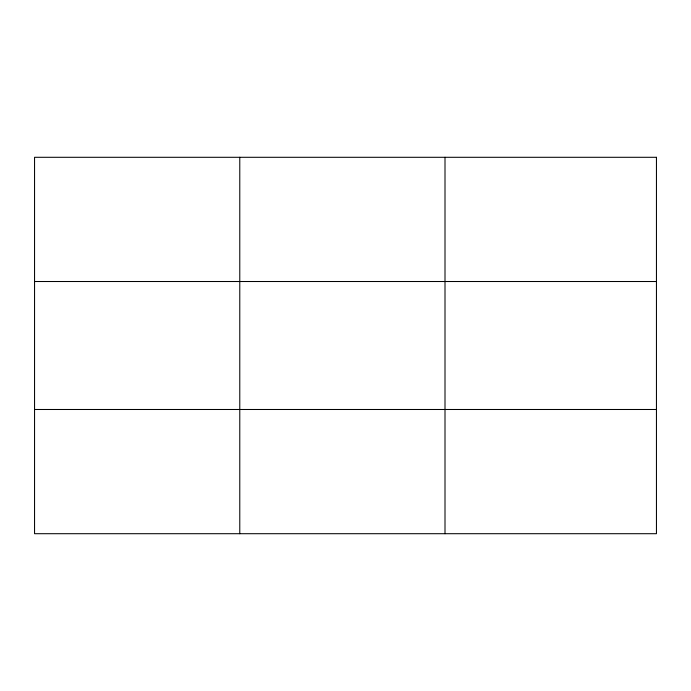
<?xml version="1.0" encoding="UTF-8"?>
<svg xmlns="http://www.w3.org/2000/svg" width="691" height="691" viewBox="0 0 691 691"><rect width="100%" height="100%" fill="white"/><g stroke="black" fill="none" stroke-linecap="round" stroke-linejoin="round"><path stroke-width="1.04" d="M239.777 157.298L239.777 533.702M445.004 157.298L445.004 533.702M34.55 281.513L656.45 281.513M34.55 409.487L656.45 409.487M656.45 157.298L656.45 533.702L34.55 533.702L34.55 157.298L656.45 157.298"/></g></svg>
